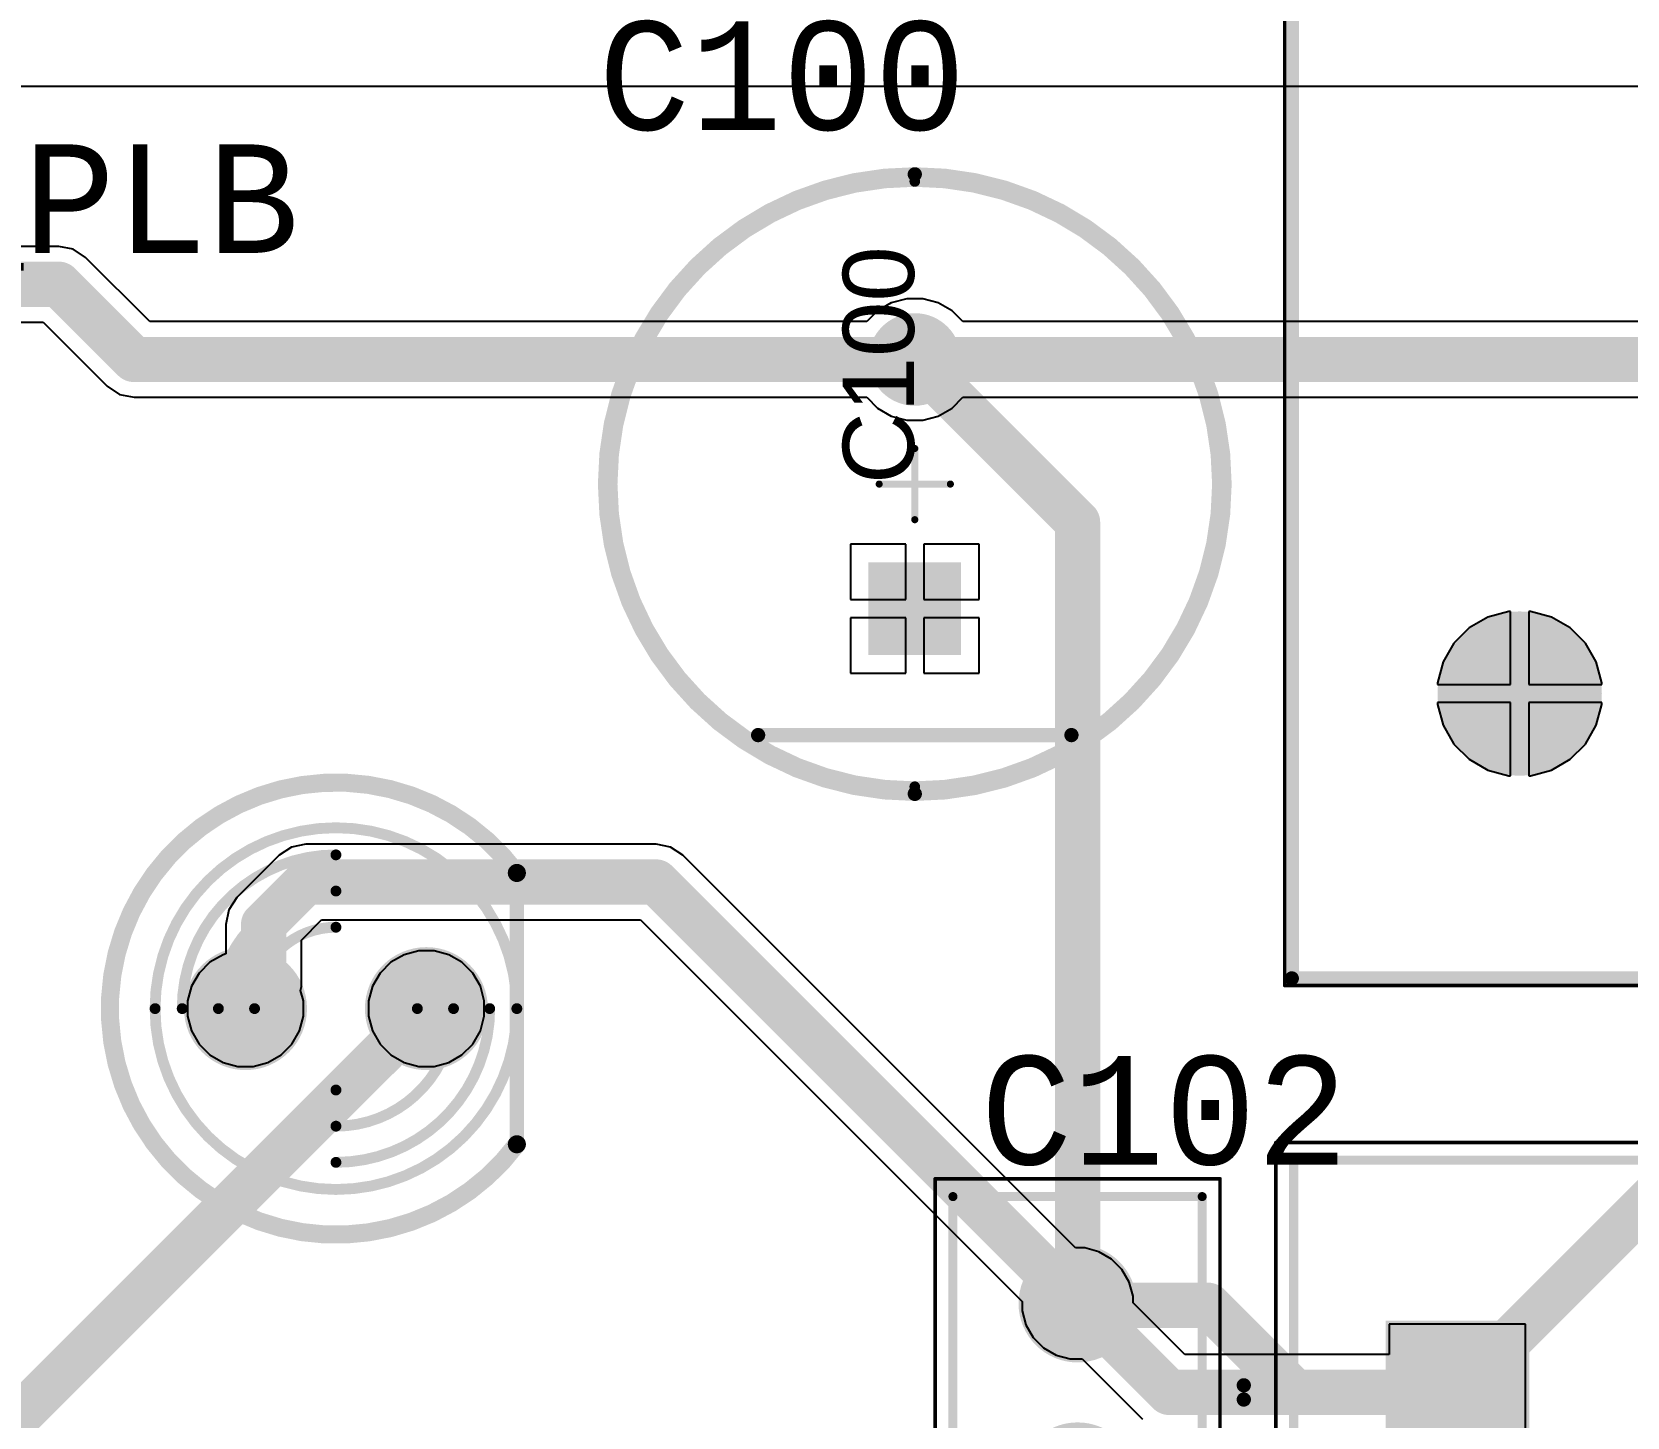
# Model space of a CAD drawing. Header units: inches. Extents: x -0.01 to 8.25, y -0.01 to 4.91.
# Drawn here: x 5.492 to 6.374, y 1.774 to 2.54 of the extents above; entities that cross this region are included whole.
import ezdxf

# ---------------------------------------------------------------- set-up
doc = ezdxf.new("R2010")
doc.units = ezdxf.units.IN
doc.header["$MEASUREMENT"] = 0
for name, color, linetype in [('Bottom Courtyard', 56, 'Continuous'), ('Bottom Layer', 5, 'Continuous'), ('Bottom Solder', 6, 'Continuous'), ('Multi-Layer', 9, 'Continuous'), ('Pad Holes', 156, 'Continuous'), ('Top 3D Body', 56, 'Continuous'), ('Top Assembly', 56, 'Continuous'), ('Top Component Center', 56, 'Continuous'), ('Top Courtyard', 56, 'Continuous'), ('Top Layer', 1, 'Continuous'), ('Top Overlay', 2, 'Continuous'), ('Top Solder', 216, 'Continuous')]:
    doc.layers.add(name, color=color, linetype=linetype)
doc.styles.add('Arial', font='', dxfattribs={"height": 0.2})
doc.styles.add('Consolas', font='', dxfattribs={"height": 0.2})
doc.styles.get('Arial').set_extended_font_data('Arial')
doc.styles.get('Consolas').set_extended_font_data('Consolas')

# ---------------------------------------------------------------- blocks, each defined once
blk = doc.blocks.new('FP_RAD_TH_D_8_0_5_L_11_5_MFG_32')
at = {"layer": 'Bottom Layer'}
blk.add_hatch(color=5, dxfattribs=at).paths.add_polyline_path([(-0.09449, 0.02559), (-0.04331, 0.02559), (-0.04331, -0.02559), (-0.09449, -0.02559)])
h = blk.add_hatch(color=5, dxfattribs=at)
edge = h.paths.add_edge_path()
edge.add_arc((0.0689, 0), 0.02559, 0, 360)
at = {"layer": 'Bottom Solder'}
blk.add_hatch(color=6, dxfattribs=at).paths.add_polyline_path([(-0.09449, 0.02559), (-0.04331, 0.02559), (-0.04331, -0.02559), (-0.09449, -0.02559)])
h = blk.add_hatch(color=6, dxfattribs=at)
edge = h.paths.add_edge_path()
edge.add_arc((0.0689, 0), 0.02559, 0, 360)
at = {"layer": 'Multi-Layer'}
blk.add_hatch(color=9, dxfattribs=at).paths.add_polyline_path([(-0.09449, 0.02559), (-0.04331, 0.02559), (-0.04331, -0.02559), (-0.09449, -0.02559)])
h = blk.add_hatch(color=9, dxfattribs=at)
edge = h.paths.add_edge_path()
edge.add_arc((0.0689, 0), 0.02559, 0, 360)
at = {"layer": 'Pad Holes'}
h = blk.add_hatch(color=7, dxfattribs=at)
edge = h.paths.add_edge_path()
edge.add_arc((-0.0689, 0), 0.01575, 0, 360)
h = blk.add_hatch(color=7, dxfattribs=at)
edge = h.paths.add_edge_path()
edge.add_arc((0.0689, 0), 0.01575, 0, 360)
at = {"layer": 'Top Layer'}
blk.add_hatch(color=1, dxfattribs=at).paths.add_polyline_path([(-0.09449, 0.02559), (-0.04331, 0.02559), (-0.04331, -0.02559), (-0.09449, -0.02559)])
h = blk.add_hatch(color=1, dxfattribs=at)
edge = h.paths.add_edge_path()
edge.add_arc((0.0689, 0), 0.02559, 0, 360)
at = {"layer": 'Top Solder'}
blk.add_hatch(color=216, dxfattribs=at).paths.add_polyline_path([(-0.09449, 0.02559), (-0.04331, 0.02559), (-0.04331, -0.02559), (-0.09449, -0.02559)])
h = blk.add_hatch(color=216, dxfattribs=at)
edge = h.paths.add_edge_path()
edge.add_arc((0.0689, 0), 0.02559, 0, 360)
at = {"layer": 'Top 3D Body'}
for points in [[(0.16732, 0, 0.00591, 0.00591, 1), (-0.16732, 0, 0.00591, 0.00591, 1)], [(-0.1688, 0, 0.00295, 0.00295, 1), (-0.16585, 0, 0.00295, 0.00295, 1)], [(0.16585, 0, 0.00295, 0.00295, 1), (0.1688, 0, 0.00295, 0.00295, 1)]]:
    blk.add_lwpolyline(points, format="xyseb", close=True, dxfattribs=at)
at = {"layer": 'Top Component Center'}
for points in [[(0, 0.01969, 0.00394, 0.00394, 0), (0, -0.01969, 0.00394, 0.00394, 0)], [(-0.01969, 0, 0.00394, 0.00394, 0), (0.01969, 0, 0.00394, 0.00394, 0)]]:
    blk.add_lwpolyline(points, format="xyseb", dxfattribs=at)
for points in [[(-0.00098, 0.01969, 0.00197, 0.00197, 1), (0.00098, 0.01969, 0.00197, 0.00197, 1)], [(-0.02067, 0, 0.00197, 0.00197, 1), (-0.0187, 0, 0.00197, 0.00197, 1)], [(0.0187, 0, 0.00197, 0.00197, 1), (0.02067, 0, 0.00197, 0.00197, 1)], [(-0.00098, -0.01969, 0.00197, 0.00197, 1), (0.00098, -0.01969, 0.00197, 0.00197, 1)]]:
    blk.add_lwpolyline(points, format="xyseb", close=True, dxfattribs=at)
at = {"layer": 'Top Courtyard'}
for points in [[(-0.17126, 0, 0.00787, 0.00787, -1), (0.17126, 0, 0.00787, 0.00787, 0)], [(0.17126, 0, 0.00787, 0.00787, -1), (-0.17126, 0, 0.00787, 0.00787, 0)]]:
    blk.add_lwpolyline(points, format="xyseb", dxfattribs=at)
for points in [[(-0.17323, 0, 0.00394, 0.00394, 1), (-0.16929, 0, 0.00394, 0.00394, 1)], [(-0.17323, 0, 0.00394, 0.00394, 1), (-0.16929, 0, 0.00394, 0.00394, 1)], [(0.16929, 0, 0.00394, 0.00394, 1), (0.17323, 0, 0.00394, 0.00394, 1)], [(0.16929, 0, 0.00394, 0.00394, 1), (0.17323, 0, 0.00394, 0.00394, 1)]]:
    blk.add_lwpolyline(points, format="xyseb", close=True, dxfattribs=at)
at = {"layer": 'Top Overlay'}
for points in [[(0.16732, 0, 0.00591, 0.00591, 1), (-0.16732, 0, 0.00591, 0.00591, 1)], [(-0.14075, 0.08661, 0.00394, 0.00394, 1), (-0.13681, 0.08661, 0.00394, 0.00394, 1)], [(-0.1688, 0, 0.00295, 0.00295, 1), (-0.16585, 0, 0.00295, 0.00295, 1)], [(0.16585, 0, 0.00295, 0.00295, 1), (0.1688, 0, 0.00295, 0.00295, 1)], [(-0.14075, -0.08661, 0.00394, 0.00394, 1), (-0.13681, -0.08661, 0.00394, 0.00394, 1)]]:
    blk.add_lwpolyline(points, format="xyseb", close=True, dxfattribs=at)
blk.add_lwpolyline([(-0.13878, 0.08661, 0.00787, 0.00787, 0), (-0.13878, -0.08661, 0.00787, 0.00787, 0)], format="xyseb", dxfattribs=at)
at = {"layer": 'Top Assembly', "style": 'Arial'}
blk.add_text('C100', height=0.03937, dxfattribs=at).set_placement((0.00002, 0.00043))
blk = doc.blocks.new('LED5MM_50')
at = {"layer": 'Bottom Layer'}
h = blk.add_hatch(color=5, dxfattribs=at)
edge = h.paths.add_edge_path()
edge.add_arc((-0.05, 0), 0.024, 0, 360)
h = blk.add_hatch(color=5, dxfattribs=at)
edge = h.paths.add_edge_path()
edge.add_arc((0.05, 0), 0.024, 0, 360)
at = {"layer": 'Bottom Solder'}
h = blk.add_hatch(color=6, dxfattribs=at)
edge = h.paths.add_edge_path()
edge.add_arc((-0.05, 0), 0.034, 0, 360)
h = blk.add_hatch(color=6, dxfattribs=at)
edge = h.paths.add_edge_path()
edge.add_arc((0.05, 0), 0.034, 0, 360)
at = {"layer": 'Multi-Layer'}
h = blk.add_hatch(color=9, dxfattribs=at)
edge = h.paths.add_edge_path()
edge.add_arc((-0.05, 0), 0.024, 0, 360)
h = blk.add_hatch(color=9, dxfattribs=at)
edge = h.paths.add_edge_path()
edge.add_arc((0.05, 0), 0.024, 0, 360)
at = {"layer": 'Pad Holes'}
h = blk.add_hatch(color=7, dxfattribs=at)
edge = h.paths.add_edge_path()
edge.add_arc((-0.05, 0), 0.016, 0, 360)
h = blk.add_hatch(color=7, dxfattribs=at)
edge = h.paths.add_edge_path()
edge.add_arc((0.05, 0), 0.016, 0, 360)
at = {"layer": 'Top Layer'}
h = blk.add_hatch(color=1, dxfattribs=at)
edge = h.paths.add_edge_path()
edge.add_arc((-0.05, 0), 0.024, 0, 360)
h = blk.add_hatch(color=1, dxfattribs=at)
edge = h.paths.add_edge_path()
edge.add_arc((0.05, 0), 0.024, 0, 360)
at = {"layer": 'Top Solder'}
h = blk.add_hatch(color=216, dxfattribs=at)
edge = h.paths.add_edge_path()
edge.add_arc((-0.05, 0), 0.034, 0, 360)
h = blk.add_hatch(color=216, dxfattribs=at)
edge = h.paths.add_edge_path()
edge.add_arc((0.05, 0), 0.034, 0, 360)
at = {"layer": 'Bottom Courtyard'}
for points in [[(-0.085, 0, 0.006, 0.006, -0.414214), (0, 0.085, 0.006, 0.006, 0)], [(-0.065, 0, 0.006, 0.006, -0.414214), (0, 0.065, 0.006, 0.006, 0)], [(-0.045, 0, 0.006, 0.006, -0.414214), (0, 0.045, 0.006, 0.006, 0)], [(0.085, 0, 0.006, 0.006, -0.414214), (0, -0.085, 0.006, 0.006, 0)], [(0.065, 0, 0.006, 0.006, -0.414214), (0, -0.065, 0.006, 0.006, 0)], [(0.045, 0, 0.006, 0.006, -0.414214), (0, -0.045, 0.006, 0.006, 0)]]:
    blk.add_lwpolyline(points, format="xyseb", dxfattribs=at)
for points in [[(-0.0015, 0.085, 0.003, 0.003, 1), (0.0015, 0.085, 0.003, 0.003, 1)], [(-0.0015, 0.065, 0.003, 0.003, 1), (0.0015, 0.065, 0.003, 0.003, 1)], [(-0.0015, 0.045, 0.003, 0.003, 1), (0.0015, 0.045, 0.003, 0.003, 1)], [(-0.0865, 0, 0.003, 0.003, 1), (-0.0835, 0, 0.003, 0.003, 1)], [(-0.0665, 0, 0.003, 0.003, 1), (-0.0635, 0, 0.003, 0.003, 1)], [(-0.0465, 0, 0.003, 0.003, 1), (-0.0435, 0, 0.003, 0.003, 1)], [(0.0435, 0, 0.003, 0.003, 1), (0.0465, 0, 0.003, 0.003, 1)], [(0.0635, 0, 0.003, 0.003, 1), (0.0665, 0, 0.003, 0.003, 1)], [(0.0835, 0, 0.003, 0.003, 1), (0.0865, 0, 0.003, 0.003, 1)], [(-0.0015, -0.045, 0.003, 0.003, 1), (0.0015, -0.045, 0.003, 0.003, 1)], [(-0.0015, -0.065, 0.003, 0.003, 1), (0.0015, -0.065, 0.003, 0.003, 1)], [(-0.0015, -0.085, 0.003, 0.003, 1), (0.0015, -0.085, 0.003, 0.003, 1)]]:
    blk.add_lwpolyline(points, format="xyseb", close=True, dxfattribs=at)
at = {"layer": 'Top Overlay'}
for points in [[(0.1, -0.075, 0.01, 0.01, -3), (0.1, 0.075, 0.01, 0.01, 0)], [(0.1, -0.075, 0.008, 0.008, 0), (0.1, 0.075, 0.008, 0.008, 0)]]:
    blk.add_lwpolyline(points, format="xyseb", dxfattribs=at)
for points in [[(0.1, 0, 0.006, 0.006, 1), (-0.1, 0, 0.006, 0.006, 1)], [(0.0975, 0.075, 0.005, 0.005, 1), (0.1025, 0.075, 0.005, 0.005, 1)], [(0.098, 0.075, 0.004, 0.004, 1), (0.102, 0.075, 0.004, 0.004, 1)], [(-0.1015, 0, 0.003, 0.003, 1), (-0.0985, 0, 0.003, 0.003, 1)], [(0.0985, 0, 0.003, 0.003, 1), (0.1015, 0, 0.003, 0.003, 1)], [(0.0975, -0.075, 0.005, 0.005, 1), (0.1025, -0.075, 0.005, 0.005, 1)], [(0.098, -0.075, 0.004, 0.004, 1), (0.102, -0.075, 0.004, 0.004, 1)]]:
    blk.add_lwpolyline(points, format="xyseb", close=True, dxfattribs=at)
blk = doc.blocks.new('CONV_P7805_2000_57')
at = {"layer": 'Bottom Layer'}
blk.add_hatch(color=5, dxfattribs=at).paths.add_polyline_path([(-0.12969, 0.02969), (-0.07031, 0.02969), (-0.07031, -0.02969), (-0.12969, -0.02969)])
h = blk.add_hatch(color=5, dxfattribs=at)
edge = h.paths.add_edge_path()
edge.add_arc((0, 0), 0.02968, 0, 360)
h = blk.add_hatch(color=5, dxfattribs=at)
edge = h.paths.add_edge_path()
edge.add_arc((0.1, 0), 0.02968, 0, 360)
at = {"layer": 'Bottom Solder'}
blk.add_hatch(color=6, dxfattribs=at).paths.add_polyline_path([(-0.13969, 0.03969), (-0.06031, 0.03969), (-0.06031, -0.03969), (-0.13969, -0.03969)])
h = blk.add_hatch(color=6, dxfattribs=at)
edge = h.paths.add_edge_path()
edge.add_arc((0, 0), 0.03968, 0, 360)
h = blk.add_hatch(color=6, dxfattribs=at)
edge = h.paths.add_edge_path()
edge.add_arc((0.1, 0), 0.03968, 0, 360)
at = {"layer": 'Multi-Layer'}
blk.add_hatch(color=9, dxfattribs=at).paths.add_polyline_path([(-0.12969, 0.02969), (-0.07031, 0.02969), (-0.07031, -0.02969), (-0.12969, -0.02969)])
h = blk.add_hatch(color=9, dxfattribs=at)
edge = h.paths.add_edge_path()
edge.add_arc((0, 0), 0.02968, 0, 360)
h = blk.add_hatch(color=9, dxfattribs=at)
edge = h.paths.add_edge_path()
edge.add_arc((0.1, 0), 0.02968, 0, 360)
at = {"layer": 'Pad Holes'}
h = blk.add_hatch(color=7, dxfattribs=at)
edge = h.paths.add_edge_path()
edge.add_arc((-0.1, 0), 0.01969, 0, 360)
h = blk.add_hatch(color=7, dxfattribs=at)
edge = h.paths.add_edge_path()
edge.add_arc((0, 0), 0.01969, 0, 360)
h = blk.add_hatch(color=7, dxfattribs=at)
edge = h.paths.add_edge_path()
edge.add_arc((0.1, 0), 0.01969, 0, 360)
at = {"layer": 'Top Layer'}
blk.add_hatch(color=1, dxfattribs=at).paths.add_polyline_path([(-0.12969, 0.02969), (-0.07031, 0.02969), (-0.07031, -0.02969), (-0.12969, -0.02969)])
h = blk.add_hatch(color=1, dxfattribs=at)
edge = h.paths.add_edge_path()
edge.add_arc((0, 0), 0.02968, 0, 360)
h = blk.add_hatch(color=1, dxfattribs=at)
edge = h.paths.add_edge_path()
edge.add_arc((0.1, 0), 0.02968, 0, 360)
at = {"layer": 'Top Solder'}
blk.add_hatch(color=216, dxfattribs=at).paths.add_polyline_path([(-0.13969, 0.03969), (-0.06031, 0.03969), (-0.06031, -0.03969), (-0.13969, -0.03969)])
h = blk.add_hatch(color=216, dxfattribs=at)
edge = h.paths.add_edge_path()
edge.add_arc((0, 0), 0.03968, 0, 360)
h = blk.add_hatch(color=216, dxfattribs=at)
edge = h.paths.add_edge_path()
edge.add_arc((0.1, 0), 0.03968, 0, 360)
at = {"layer": 'Top Assembly'}
for points in [[(-0.22835, -0.09055, 0.005, 0.005, 0), (-0.22835, 0.28, 0.005, 0.005, 0)], [(0.245, 0.28, 0.005, 0.005, 0), (-0.22835, 0.28, 0.005, 0.005, 0)], [(0.245, -0.09055, 0.005, 0.005, 0), (0.245, 0.28, 0.005, 0.005, 0)], [(0.245, -0.09055, 0.005, 0.005, 0), (-0.22835, -0.09055, 0.005, 0.005, 0)]]:
    blk.add_lwpolyline(points, format="xyseb", dxfattribs=at)
for points in [[(-0.2296, 0.28, 0.0025, 0.0025, 1), (-0.2271, 0.28, 0.0025, 0.0025, 1)], [(-0.2296, 0.28, 0.0025, 0.0025, 1), (-0.2271, 0.28, 0.0025, 0.0025, 1)], [(0.24375, 0.28, 0.0025, 0.0025, 1), (0.24625, 0.28, 0.0025, 0.0025, 1)], [(0.24375, 0.28, 0.0025, 0.0025, 1), (0.24625, 0.28, 0.0025, 0.0025, 1)], [(-0.2296, -0.09055, 0.0025, 0.0025, 1), (-0.2271, -0.09055, 0.0025, 0.0025, 1)], [(-0.2296, -0.09055, 0.0025, 0.0025, 1), (-0.2271, -0.09055, 0.0025, 0.0025, 1)], [(0.24375, -0.09055, 0.0025, 0.0025, 1), (0.24625, -0.09055, 0.0025, 0.0025, 1)], [(0.24375, -0.09055, 0.0025, 0.0025, 1), (0.24625, -0.09055, 0.0025, 0.0025, 1)], [(-0.09606, -0.11811, 0.00787, 0.00787, 1), (-0.10394, -0.11811, 0.00787, 0.00787, 1)], [(-0.10591, -0.11811, 0.00394, 0.00394, 1), (-0.10197, -0.11811, 0.00394, 0.00394, 1)], [(-0.09803, -0.11811, 0.00394, 0.00394, 1), (-0.09409, -0.11811, 0.00394, 0.00394, 1)]]:
    blk.add_lwpolyline(points, format="xyseb", close=True, dxfattribs=at)
at = {"layer": 'Top Courtyard'}
for points in [[(0.255, 0.29, 0.00197, 0.00197, 0), (-0.23819, 0.29, 0.00197, 0.00197, 0)], [(-0.23819, -0.10039, 0.00197, 0.00197, 0), (-0.23819, 0.29, 0.00197, 0.00197, 0)], [(0.255, -0.10039, 0.00197, 0.00197, 0), (0.255, 0.29, 0.00197, 0.00197, 0)], [(0.255, -0.10039, 0.00197, 0.00197, 0), (-0.23819, -0.10039, 0.00197, 0.00197, 0)]]:
    blk.add_lwpolyline(points, format="xyseb", dxfattribs=at)
for points in [[(-0.23868, 0.29, 0.000984, 0.000984, 1), (-0.2377, 0.29, 0.000984, 0.000984, 1)], [(-0.23868, 0.29, 0.000984, 0.000984, 1), (-0.2377, 0.29, 0.000984, 0.000984, 1)], [(0.25451, 0.29, 0.000984, 0.000984, 1), (0.25549, 0.29, 0.000984, 0.000984, 1)], [(0.25451, 0.29, 0.000984, 0.000984, 1), (0.25549, 0.29, 0.000984, 0.000984, 1)], [(-0.23868, -0.10039, 0.000984, 0.000984, 1), (-0.2377, -0.10039, 0.000984, 0.000984, 1)], [(-0.23868, -0.10039, 0.000984, 0.000984, 1), (-0.2377, -0.10039, 0.000984, 0.000984, 1)], [(0.25451, -0.10039, 0.000984, 0.000984, 1), (0.25549, -0.10039, 0.000984, 0.000984, 1)], [(0.25451, -0.10039, 0.000984, 0.000984, 1), (0.25549, -0.10039, 0.000984, 0.000984, 1)]]:
    blk.add_lwpolyline(points, format="xyseb", close=True, dxfattribs=at)
at = {"layer": 'Top Overlay'}
for points in [[(-0.22835, -0.09055, 0.005, 0.005, 0), (-0.22835, 0.28, 0.005, 0.005, 0)], [(0.245, 0.28, 0.005, 0.005, 0), (-0.22835, 0.28, 0.005, 0.005, 0)], [(0.245, -0.09055, 0.005, 0.005, 0), (0.245, 0.28, 0.005, 0.005, 0)], [(0.245, -0.09055, 0.005, 0.005, 0), (-0.22835, -0.09055, 0.005, 0.005, 0)]]:
    blk.add_lwpolyline(points, format="xyseb", dxfattribs=at)
for points in [[(-0.2296, 0.28, 0.0025, 0.0025, 1), (-0.2271, 0.28, 0.0025, 0.0025, 1)], [(-0.2296, 0.28, 0.0025, 0.0025, 1), (-0.2271, 0.28, 0.0025, 0.0025, 1)], [(0.24375, 0.28, 0.0025, 0.0025, 1), (0.24625, 0.28, 0.0025, 0.0025, 1)], [(0.24375, 0.28, 0.0025, 0.0025, 1), (0.24625, 0.28, 0.0025, 0.0025, 1)], [(-0.2296, -0.09055, 0.0025, 0.0025, 1), (-0.2271, -0.09055, 0.0025, 0.0025, 1)], [(-0.2296, -0.09055, 0.0025, 0.0025, 1), (-0.2271, -0.09055, 0.0025, 0.0025, 1)], [(0.24375, -0.09055, 0.0025, 0.0025, 1), (0.24625, -0.09055, 0.0025, 0.0025, 1)], [(0.24375, -0.09055, 0.0025, 0.0025, 1), (0.24625, -0.09055, 0.0025, 0.0025, 1)], [(-0.09606, -0.11811, 0.00787, 0.00787, 1), (-0.10394, -0.11811, 0.00787, 0.00787, 1)], [(-0.10591, -0.11811, 0.00394, 0.00394, 1), (-0.10197, -0.11811, 0.00394, 0.00394, 1)], [(-0.09803, -0.11811, 0.00394, 0.00394, 1), (-0.09409, -0.11811, 0.00394, 0.00394, 1)]]:
    blk.add_lwpolyline(points, format="xyseb", close=True, dxfattribs=at)
blk = doc.blocks.new('CAPRB250W50L550T350H600_59')
at = {"layer": 'Bottom Layer'}
h = blk.add_hatch(color=5, dxfattribs=at)
edge = h.paths.add_edge_path()
edge.add_arc((-0.04921, 0), 0.02264, 0, 360)
h = blk.add_hatch(color=5, dxfattribs=at)
edge = h.paths.add_edge_path()
edge.add_arc((0.04921, 0), 0.02264, 0, 360)
at = {"layer": 'Bottom Solder'}
h = blk.add_hatch(color=6, dxfattribs=at)
edge = h.paths.add_edge_path()
edge.add_arc((-0.04921, 0), 0.03264, 0, 360)
h = blk.add_hatch(color=6, dxfattribs=at)
edge = h.paths.add_edge_path()
edge.add_arc((0.04921, 0), 0.03264, 0, 360)
at = {"layer": 'Multi-Layer'}
h = blk.add_hatch(color=9, dxfattribs=at)
edge = h.paths.add_edge_path()
edge.add_arc((-0.04921, 0), 0.02264, 0, 360)
h = blk.add_hatch(color=9, dxfattribs=at)
edge = h.paths.add_edge_path()
edge.add_arc((0.04921, 0), 0.02264, 0, 360)
at = {"layer": 'Pad Holes'}
h = blk.add_hatch(color=7, dxfattribs=at)
edge = h.paths.add_edge_path()
edge.add_arc((-0.04921, 0), 0.01575, 0, 360)
h = blk.add_hatch(color=7, dxfattribs=at)
edge = h.paths.add_edge_path()
edge.add_arc((0.04921, 0), 0.01575, 0, 360)
at = {"layer": 'Top Layer'}
h = blk.add_hatch(color=1, dxfattribs=at)
edge = h.paths.add_edge_path()
edge.add_arc((-0.04921, 0), 0.02264, 0, 360)
h = blk.add_hatch(color=1, dxfattribs=at)
edge = h.paths.add_edge_path()
edge.add_arc((0.04921, 0), 0.02264, 0, 360)
at = {"layer": 'Top Solder'}
h = blk.add_hatch(color=216, dxfattribs=at)
edge = h.paths.add_edge_path()
edge.add_arc((-0.04921, 0), 0.03264, 0, 360)
h = blk.add_hatch(color=216, dxfattribs=at)
edge = h.paths.add_edge_path()
edge.add_arc((0.04921, 0), 0.03264, 0, 360)
at = {"layer": 'Top Assembly'}
for points in [[(-0.10827, 0.0689, 0.005, 0.005, 0), (0.10827, 0.0689, 0.005, 0.005, 0)], [(-0.10827, 0.0689, 0.005, 0.005, 0), (-0.10827, -0.0689, 0.005, 0.005, 0)], [(0.10827, 0.0689, 0.005, 0.005, 0), (0.10827, -0.0689, 0.005, 0.005, 0)], [(-0.10827, -0.0689, 0.005, 0.005, 0), (0.10827, -0.0689, 0.005, 0.005, 0)]]:
    blk.add_lwpolyline(points, format="xyseb", dxfattribs=at)
for points in [[(-0.10952, 0.0689, 0.0025, 0.0025, 1), (-0.10702, 0.0689, 0.0025, 0.0025, 1)], [(-0.10952, 0.0689, 0.0025, 0.0025, 1), (-0.10702, 0.0689, 0.0025, 0.0025, 1)], [(0.10702, 0.0689, 0.0025, 0.0025, 1), (0.10952, 0.0689, 0.0025, 0.0025, 1)], [(0.10702, 0.0689, 0.0025, 0.0025, 1), (0.10952, 0.0689, 0.0025, 0.0025, 1)], [(-0.10952, -0.0689, 0.0025, 0.0025, 1), (-0.10702, -0.0689, 0.0025, 0.0025, 1)], [(-0.10952, -0.0689, 0.0025, 0.0025, 1), (-0.10702, -0.0689, 0.0025, 0.0025, 1)], [(0.10702, -0.0689, 0.0025, 0.0025, 1), (0.10952, -0.0689, 0.0025, 0.0025, 1)], [(0.10702, -0.0689, 0.0025, 0.0025, 1), (0.10952, -0.0689, 0.0025, 0.0025, 1)]]:
    blk.add_lwpolyline(points, format="xyseb", close=True, dxfattribs=at)
at = {"layer": 'Top Courtyard'}
for points in [[(-0.11811, 0.07874, 0.00197, 0.00197, 0), (0.11811, 0.07874, 0.00197, 0.00197, 0)], [(-0.11811, 0.07874, 0.00197, 0.00197, 0), (-0.11811, -0.07874, 0.00197, 0.00197, 0)], [(0.11811, 0.07874, 0.00197, 0.00197, 0), (0.11811, -0.07874, 0.00197, 0.00197, 0)], [(-0.11811, -0.07874, 0.00197, 0.00197, 0), (0.11811, -0.07874, 0.00197, 0.00197, 0)]]:
    blk.add_lwpolyline(points, format="xyseb", dxfattribs=at)
for points in [[(-0.1186, 0.07874, 0.000984, 0.000984, 1), (-0.11762, 0.07874, 0.000984, 0.000984, 1)], [(-0.1186, 0.07874, 0.000984, 0.000984, 1), (-0.11762, 0.07874, 0.000984, 0.000984, 1)], [(0.11762, 0.07874, 0.000984, 0.000984, 1), (0.1186, 0.07874, 0.000984, 0.000984, 1)], [(0.11762, 0.07874, 0.000984, 0.000984, 1), (0.1186, 0.07874, 0.000984, 0.000984, 1)], [(-0.1186, -0.07874, 0.000984, 0.000984, 1), (-0.11762, -0.07874, 0.000984, 0.000984, 1)], [(-0.1186, -0.07874, 0.000984, 0.000984, 1), (-0.11762, -0.07874, 0.000984, 0.000984, 1)], [(0.11762, -0.07874, 0.000984, 0.000984, 1), (0.1186, -0.07874, 0.000984, 0.000984, 1)], [(0.11762, -0.07874, 0.000984, 0.000984, 1), (0.1186, -0.07874, 0.000984, 0.000984, 1)]]:
    blk.add_lwpolyline(points, format="xyseb", close=True, dxfattribs=at)
at = {"layer": 'Top Overlay'}
for points in [[(-0.10827, 0.0689, 0.005, 0.005, 0), (0.10827, 0.0689, 0.005, 0.005, 0)], [(-0.10827, 0.0689, 0.005, 0.005, 0), (-0.10827, -0.0689, 0.005, 0.005, 0)], [(0.10827, 0.0689, 0.005, 0.005, 0), (0.10827, -0.0689, 0.005, 0.005, 0)], [(-0.10827, -0.0689, 0.005, 0.005, 0), (0.10827, -0.0689, 0.005, 0.005, 0)]]:
    blk.add_lwpolyline(points, format="xyseb", dxfattribs=at)
for points in [[(-0.10952, 0.0689, 0.0025, 0.0025, 1), (-0.10702, 0.0689, 0.0025, 0.0025, 1)], [(-0.10952, 0.0689, 0.0025, 0.0025, 1), (-0.10702, 0.0689, 0.0025, 0.0025, 1)], [(0.10702, 0.0689, 0.0025, 0.0025, 1), (0.10952, 0.0689, 0.0025, 0.0025, 1)], [(0.10702, 0.0689, 0.0025, 0.0025, 1), (0.10952, 0.0689, 0.0025, 0.0025, 1)], [(-0.10952, -0.0689, 0.0025, 0.0025, 1), (-0.10702, -0.0689, 0.0025, 0.0025, 1)], [(-0.10952, -0.0689, 0.0025, 0.0025, 1), (-0.10702, -0.0689, 0.0025, 0.0025, 1)], [(0.10702, -0.0689, 0.0025, 0.0025, 1), (0.10952, -0.0689, 0.0025, 0.0025, 1)], [(0.10702, -0.0689, 0.0025, 0.0025, 1), (0.10952, -0.0689, 0.0025, 0.0025, 1)]]:
    blk.add_lwpolyline(points, format="xyseb", close=True, dxfattribs=at)
blk = doc.blocks.new('MEANW_IRM_20_12_75')
at = {"layer": 'Bottom Layer'}
h = blk.add_hatch(color=5, dxfattribs=at)
edge = h.paths.add_edge_path()
edge.add_arc((-0.88583, 0.40945), 0.03543, 0, 360)
at = {"layer": 'Bottom Solder'}
h = blk.add_hatch(color=6, dxfattribs=at)
edge = h.paths.add_edge_path()
edge.add_arc((-0.88583, 0.40945), 0.04543, 0, 360)
at = {"layer": 'Multi-Layer'}
h = blk.add_hatch(color=9, dxfattribs=at)
edge = h.paths.add_edge_path()
edge.add_arc((-0.88583, 0.40945), 0.03543, 0, 360)
at = {"layer": 'Pad Holes'}
h = blk.add_hatch(color=7, dxfattribs=at)
edge = h.paths.add_edge_path()
edge.add_arc((-0.88583, 0.40945), 0.02559, 0, 360)
at = {"layer": 'Top Layer'}
h = blk.add_hatch(color=1, dxfattribs=at)
edge = h.paths.add_edge_path()
edge.add_arc((-0.88583, 0.40945), 0.03543, 0, 360)
at = {"layer": 'Top Solder'}
h = blk.add_hatch(color=216, dxfattribs=at)
edge = h.paths.add_edge_path()
edge.add_arc((-0.88583, 0.40945), 0.04543, 0, 360)
at = {"layer": 'Top Assembly'}
for points in [[(-1.04331, 0.53543, 0.00394, 0.00394, 0), (1.01969, 0.53543, 0.00394, 0.00394, 0)], [(-1.04331, 0.53543, 0.00394, 0.00394, 0), (-1.04331, -0.53543, 0.00394, 0.00394, 0)]]:
    blk.add_lwpolyline(points, format="xyseb", dxfattribs=at)
blk.add_lwpolyline([(-1.04429, 0.53543, 0.00197, 0.00197, 1), (-1.04232, 0.53543, 0.00197, 0.00197, 1)], format="xyseb", close=True, dxfattribs=at)
blk.add_lwpolyline([(-1.04429, 0.53543, 0.00197, 0.00197, 1), (-1.04232, 0.53543, 0.00197, 0.00197, 1)], format="xyseb", close=True, dxfattribs=at)
at = {"layer": 'Top Courtyard'}
for points in [[(-1.04724, 0.53937, 0.00197, 0.00197, 0), (-1.04724, -0.53937, 0.00197, 0.00197, 0)], [(-1.04724, 0.53937, 0.00197, 0.00197, 0), (1.02362, 0.53937, 0.00197, 0.00197, 0)]]:
    blk.add_lwpolyline(points, format="xyseb", dxfattribs=at)
blk.add_lwpolyline([(-1.04774, 0.53937, 0.000984, 0.000984, 1), (-1.04675, 0.53937, 0.000984, 0.000984, 1)], format="xyseb", close=True, dxfattribs=at)
blk.add_lwpolyline([(-1.04774, 0.53937, 0.000984, 0.000984, 1), (-1.04675, 0.53937, 0.000984, 0.000984, 1)], format="xyseb", close=True, dxfattribs=at)
at = {"layer": 'Top Overlay'}
for points in [[(-1.04331, 0.53543, 0.00787, 0.00787, 0), (-1.04331, -0.53543, 0.00787, 0.00787, 0)], [(-1.04331, 0.53543, 0.00787, 0.00787, 0), (1.01969, 0.53543, 0.00787, 0.00787, 0)]]:
    blk.add_lwpolyline(points, format="xyseb", dxfattribs=at)
blk.add_lwpolyline([(-1.04528, 0.53543, 0.00394, 0.00394, 1), (-1.04134, 0.53543, 0.00394, 0.00394, 1)], format="xyseb", close=True, dxfattribs=at)
blk.add_lwpolyline([(-1.04528, 0.53543, 0.00394, 0.00394, 1), (-1.04134, 0.53543, 0.00394, 0.00394, 1)], format="xyseb", close=True, dxfattribs=at)

msp = doc.modelspace()

# ---------------------------------------------------------------- linework, layer by layer
at = {"layer": 'Bottom Layer'}
for p, q in [((4.86873, 2.51), (6.59428, 2.51)), ((5.50679, 2.42138), (5.05236, 2.42138)), ((5.51479, 2.41979), (5.50679, 2.42138)), ((5.50679, 2.42138), (5.50679, 2.42138)), ((5.52157, 2.41526), (5.51479, 2.41979)), ((5.55703, 2.3798), (5.52157, 2.41526)), ((5.96703, 2.3902), (5.95937, 2.38578)), ((5.97558, 2.39249), (5.96703, 2.3902)), ((5.98442, 2.39249), (5.97558, 2.39249)), ((5.99297, 2.3902), (5.98442, 2.39249)), ((6.00063, 2.38578), (5.99297, 2.3902)), ((5.95937, 2.38578), (5.9534, 2.3798)), ((6.0066, 2.3798), (6.00063, 2.38578)), ((5.12564, 2.37958), (5.49813, 2.37958)), ((5.49813, 2.37958), (5.53359, 2.34412)), ((5.9534, 2.3798), (5.55703, 2.3798)), ((6.44465, 2.3798), (6.0066, 2.3798)), ((5.53359, 2.34412), (5.54037, 2.33959)), ((5.54037, 2.33959), (5.54837, 2.338)), ((5.54837, 2.338), (5.9534, 2.338)), ((5.9534, 2.338), (5.95937, 2.33202)), ((6.00063, 2.33202), (6.0066, 2.338)), ((6.0066, 2.338), (6.43599, 2.338)), ((5.95937, 2.33202), (5.96703, 2.3276)), ((5.99297, 2.3276), (6.00063, 2.33202)), ((5.96703, 2.3276), (5.97558, 2.32531)), ((5.97558, 2.32531), (5.98442, 2.32531)), ((5.98442, 2.32531), (5.99297, 2.3276)), ((5.975, 2.25669), (5.94441, 2.25669)), ((5.94441, 2.25669), (5.94441, 2.2261)), ((5.975, 2.2261), (5.975, 2.25669)), ((6.01559, 2.25669), (5.985, 2.25669)), ((5.985, 2.25669), (5.985, 2.2261)), ((6.01559, 2.2261), (6.01559, 2.25669)), ((5.94441, 2.2261), (5.975, 2.2261)), ((5.985, 2.2261), (6.01559, 2.2261)), ((5.975, 2.2161), (5.94441, 2.2161)), ((5.94441, 2.2161), (5.94441, 2.18551)), ((5.975, 2.18551), (5.975, 2.2161)), ((6.01559, 2.2161), (5.985, 2.2161)), ((5.985, 2.2161), (5.985, 2.18551)), ((6.01559, 2.18551), (6.01559, 2.2161)), ((6.29688, 2.21651), (6.28652, 2.21053)), ((6.30843, 2.21961), (6.29688, 2.21651)), ((6.30941, 2.21961), (6.30843, 2.21961)), ((6.30941, 2.17917), (6.30941, 2.21961)), ((6.32039, 2.21961), (6.31941, 2.21961)), ((6.31941, 2.21961), (6.31941, 2.17917)), ((6.33195, 2.21651), (6.32039, 2.21961)), ((6.34231, 2.21053), (6.33195, 2.21651)), ((6.28652, 2.21053), (6.27806, 2.20207)), ((6.35077, 2.20207), (6.34231, 2.21053)), ((6.27806, 2.20207), (6.27208, 2.19171)), ((6.35675, 2.19171), (6.35077, 2.20207)), ((6.27208, 2.19171), (6.26898, 2.18015)), ((6.35985, 2.18015), (6.35675, 2.19171)), ((5.94441, 2.18551), (5.975, 2.18551)), ((5.985, 2.18551), (6.01559, 2.18551)), ((6.26898, 2.18015), (6.26898, 2.17917)), ((6.26898, 2.17917), (6.30941, 2.17917)), ((6.31941, 2.17917), (6.35985, 2.17917)), ((6.35985, 2.17917), (6.35985, 2.18015)), ((6.30941, 2.16917), (6.26898, 2.16917)), ((6.26898, 2.16917), (6.26898, 2.16819)), ((6.26898, 2.16819), (6.27208, 2.15664)), ((6.30941, 2.12874), (6.30941, 2.16917)), ((6.35985, 2.16917), (6.31941, 2.16917)), ((6.31941, 2.16917), (6.31941, 2.12874)), ((6.35675, 2.15664), (6.35985, 2.16819)), ((6.35985, 2.16819), (6.35985, 2.16917)), ((6.27208, 2.15664), (6.27806, 2.14628)), ((6.35077, 2.14628), (6.35675, 2.15664)), ((6.27806, 2.14628), (6.28652, 2.13782)), ((6.34231, 2.13782), (6.35077, 2.14628)), ((6.28652, 2.13782), (6.29688, 2.13184)), ((6.33195, 2.13184), (6.34231, 2.13782)), ((6.29688, 2.13184), (6.30843, 2.12874)), ((6.30843, 2.12874), (6.30941, 2.12874)), ((6.31941, 2.12874), (6.32039, 2.12874)), ((6.32039, 2.12874), (6.33195, 2.13184)), ((5.64343, 2.0909), (5.63543, 2.08931)), ((5.83701, 2.0909), (5.64343, 2.0909)), ((5.84501, 2.08931), (5.83701, 2.0909)), ((5.83701, 2.0909), (5.83701, 2.0909)), ((5.62865, 2.08478), (5.60522, 2.06135)), ((5.63543, 2.08931), (5.62865, 2.08478)), ((5.62865, 2.08478), (5.62865, 2.08478)), ((5.85179, 2.08478), (5.84501, 2.08931)), ((6.06892, 1.86765), (5.85179, 2.08478)), ((5.60522, 2.06135), (5.60069, 2.05457)), ((5.60069, 2.05457), (5.5991, 2.04657)), ((5.5991, 2.04657), (5.5991, 2.04657)), ((5.5991, 2.04657), (5.5991, 2.03021)), ((5.6409, 2.03791), (5.65209, 2.0491)), ((5.65209, 2.0491), (5.82835, 2.0491)), ((5.82835, 2.0491), (6.03936, 1.83809)), ((5.6409, 2.01216), (5.6409, 2.03791)), ((5.59765, 2.02982), (5.59035, 2.02561)), ((5.5991, 2.03021), (5.59765, 2.02982)), ((5.69765, 2.02982), (5.69035, 2.02561)), ((5.70579, 2.032), (5.69765, 2.02982)), ((5.71421, 2.032), (5.70579, 2.032)), ((5.72235, 2.02982), (5.71421, 2.032)), ((5.72965, 2.02561), (5.72235, 2.02982)), ((5.58439, 2.01965), (5.58018, 2.01235)), ((5.59035, 2.02561), (5.58439, 2.01965)), ((5.68439, 2.01965), (5.68018, 2.01235)), ((5.69035, 2.02561), (5.68439, 2.01965)), ((5.73561, 2.01965), (5.72965, 2.02561)), ((5.73982, 2.01235), (5.73561, 2.01965)), ((5.58018, 2.01235), (5.578, 2.00421)), ((5.64046, 2.00995), (5.6409, 2.01216)), ((5.68018, 2.01235), (5.678, 2.00421)), ((5.742, 2.00421), (5.73982, 2.01235)), ((5.578, 2.00421), (5.578, 1.99579)), ((5.642, 2.00421), (5.64046, 2.00995)), ((5.642, 1.99579), (5.642, 2.00421)), ((5.678, 2.00421), (5.678, 1.99579)), ((5.742, 1.99579), (5.742, 2.00421)), ((5.578, 1.99579), (5.58018, 1.98765)), ((5.63982, 1.98765), (5.642, 1.99579)), ((5.678, 1.99579), (5.68018, 1.98765)), ((5.73982, 1.98765), (5.742, 1.99579)), ((5.58018, 1.98765), (5.58439, 1.98035)), ((5.63561, 1.98035), (5.63982, 1.98765)), ((5.68018, 1.98765), (5.68439, 1.98035)), ((5.73561, 1.98035), (5.73982, 1.98765)), ((5.58439, 1.98035), (5.59035, 1.97439)), ((5.62965, 1.97439), (5.63561, 1.98035)), ((5.68439, 1.98035), (5.69035, 1.97439)), ((5.72965, 1.97439), (5.73561, 1.98035)), ((5.59035, 1.97439), (5.59765, 1.97018)), ((5.59765, 1.97018), (5.60579, 1.968)), ((5.60579, 1.968), (5.61421, 1.968)), ((5.61421, 1.968), (5.62235, 1.97018)), ((5.62235, 1.97018), (5.62965, 1.97439)), ((5.69035, 1.97439), (5.69765, 1.97018)), ((5.69765, 1.97018), (5.70579, 1.968)), ((5.70579, 1.968), (5.71421, 1.968)), ((5.71421, 1.968), (5.72235, 1.97018)), ((5.72235, 1.97018), (5.72965, 1.97439)), ((6.07403, 1.86765), (6.06892, 1.86765)), ((6.08183, 1.86556), (6.07403, 1.86765)), ((6.08881, 1.86153), (6.08183, 1.86556)), ((6.09452, 1.85582), (6.08881, 1.86153)), ((6.09855, 1.84883), (6.09452, 1.85582)), ((6.10064, 1.84104), (6.09855, 1.84883)), ((6.03936, 1.83809), (6.03936, 1.83298)), ((6.10064, 1.83736), (6.10064, 1.84104)), ((6.1293, 1.8087), (6.10064, 1.83736)), ((6.03936, 1.83298), (6.04145, 1.82518)), ((6.04145, 1.82518), (6.04548, 1.8182)), ((6.04548, 1.8182), (6.05119, 1.81249)), ((6.31768, 1.82548), (6.24231, 1.82548)), ((6.24231, 1.82548), (6.24231, 1.8087)), ((6.31768, 1.75011), (6.31768, 1.82548)), ((6.05119, 1.81249), (6.05817, 1.80846)), ((6.05817, 1.80846), (6.06597, 1.80637)), ((6.24231, 1.8087), (6.1293, 1.8087)), ((6.06597, 1.80637), (6.07251, 1.80637)), ((6.07251, 1.80637), (6.10586, 1.77302))]:
    msp.add_line(p, q, dxfattribs=at)
for points in [[(5.05236, 2.40048, 0.025, 0.025, 0), (5.50679, 2.40048, 0.025, 0.025, 0)], [(5.50679, 2.40048, 0.025, 0.025, 0), (5.54837, 2.3589, 0.025, 0.025, 0)], [(5.54837, 2.3589, 0.025, 0.025, 0), (5.98, 2.3589, 0.025, 0.025, 0)], [(5.98, 2.3589, 0.025, 0.025, 0), (6.44465, 2.3589, 0.025, 0.025, 0)], [(5.62, 2.04657, 0.025, 0.025, 0), (5.64343, 2.07, 0.025, 0.025, 0)], [(5.64343, 2.07, 0.025, 0.025, 0), (5.83701, 2.07, 0.025, 0.025, 0)], [(5.83701, 2.07, 0.025, 0.025, 0), (6.07, 1.83701, 0.025, 0.025, 0)], [(5.62, 2.01216, 0.025, 0.025, 0), (5.62, 2.04657, 0.025, 0.025, 0)], [(5.61, 2.00216, 0.025, 0.025, 0), (5.62, 2.01216, 0.025, 0.025, 0)], [(5.61, 2, 0.025, 0.025, 0), (5.61, 2.00216, 0.025, 0.025, 0)], [(6.07, 1.83701, 0.025, 0.025, 0), (6.07143, 1.83701, 0.025, 0.025, 0)], [(6.07143, 1.83701, 0.025, 0.025, 0), (6.12064, 1.7878, 0.025, 0.025, 0)], [(6.12064, 1.7878, 0.025, 0.025, 0), (6.28, 1.7878, 0.025, 0.025, 0)]]:
    msp.add_lwpolyline(points, format="xyseb", dxfattribs=at)
for points in [[(5.50054, 2.40048, 0.0125, 0.0125, 1), (5.51304, 2.40048, 0.0125, 0.0125, 1)], [(5.50054, 2.40048, 0.0125, 0.0125, 1), (5.51304, 2.40048, 0.0125, 0.0125, 1)], [(5.54212, 2.3589, 0.0125, 0.0125, 1), (5.55462, 2.3589, 0.0125, 0.0125, 1)], [(5.54212, 2.3589, 0.0125, 0.0125, 1), (5.55462, 2.3589, 0.0125, 0.0125, 1)], [(5.97375, 2.3589, 0.0125, 0.0125, 1), (5.98625, 2.3589, 0.0125, 0.0125, 1)], [(5.97375, 2.3589, 0.0125, 0.0125, 1), (5.98625, 2.3589, 0.0125, 0.0125, 1)], [(5.63718, 2.07, 0.0125, 0.0125, 1), (5.64968, 2.07, 0.0125, 0.0125, 1)], [(5.63718, 2.07, 0.0125, 0.0125, 1), (5.64968, 2.07, 0.0125, 0.0125, 1)], [(5.83076, 2.07, 0.0125, 0.0125, 1), (5.84326, 2.07, 0.0125, 0.0125, 1)], [(5.83076, 2.07, 0.0125, 0.0125, 1), (5.84326, 2.07, 0.0125, 0.0125, 1)], [(5.61375, 2.04657, 0.0125, 0.0125, 1), (5.62625, 2.04657, 0.0125, 0.0125, 1)], [(5.61375, 2.04657, 0.0125, 0.0125, 1), (5.62625, 2.04657, 0.0125, 0.0125, 1)], [(5.61375, 2.01216, 0.0125, 0.0125, 1), (5.62625, 2.01216, 0.0125, 0.0125, 1)], [(5.61375, 2.01216, 0.0125, 0.0125, 1), (5.62625, 2.01216, 0.0125, 0.0125, 1)], [(5.60375, 2.00216, 0.0125, 0.0125, 1), (5.61625, 2.00216, 0.0125, 0.0125, 1)], [(5.60375, 2.00216, 0.0125, 0.0125, 1), (5.61625, 2.00216, 0.0125, 0.0125, 1)], [(5.60375, 2, 0.0125, 0.0125, 1), (5.61625, 2, 0.0125, 0.0125, 1)], [(6.06375, 1.83701, 0.0125, 0.0125, 1), (6.07625, 1.83701, 0.0125, 0.0125, 1)], [(6.06375, 1.83701, 0.0125, 0.0125, 1), (6.07625, 1.83701, 0.0125, 0.0125, 1)], [(6.06518, 1.83701, 0.0125, 0.0125, 1), (6.07768, 1.83701, 0.0125, 0.0125, 1)], [(6.06518, 1.83701, 0.0125, 0.0125, 1), (6.07768, 1.83701, 0.0125, 0.0125, 1)], [(6.11439, 1.7878, 0.0125, 0.0125, 1), (6.12689, 1.7878, 0.0125, 0.0125, 1)], [(6.11439, 1.7878, 0.0125, 0.0125, 1), (6.12689, 1.7878, 0.0125, 0.0125, 1)], [(6.27375, 1.7878, 0.0125, 0.0125, 1), (6.28625, 1.7878, 0.0125, 0.0125, 1)]]:
    msp.add_lwpolyline(points, format="xyseb", close=True, dxfattribs=at)
at = {"layer": 'Top Layer'}
for points in [[(5.98, 2.3589, 0.025, 0.025, 0), (6.07, 2.2689, 0.025, 0.025, 0)], [(6.07, 1.83701, 0.025, 0.025, 0), (6.07, 2.2689, 0.025, 0.025, 0)], [(6.28, 1.7878, 0.025, 0.025, 0), (6.62347, 2.13126, 0.025, 0.025, 0)], [(5.4055, 1.6955, 0.025, 0.025, 0), (5.71, 2, 0.025, 0.025, 0)], [(6.07, 1.83701, 0.025, 0.025, 0), (6.07101, 1.836, 0.025, 0.025, 0)], [(6.07101, 1.836, 0.025, 0.025, 0), (6.14211, 1.836, 0.025, 0.025, 0)], [(6.14211, 1.836, 0.025, 0.025, 0), (6.19031, 1.7878, 0.025, 0.025, 0)], [(6.19031, 1.7878, 0.025, 0.025, 0), (6.28, 1.7878, 0.025, 0.025, 0)]]:
    msp.add_lwpolyline(points, format="xyseb", dxfattribs=at)
for points in [[(5.97375, 2.3589, 0.0125, 0.0125, 1), (5.98625, 2.3589, 0.0125, 0.0125, 1)], [(6.06375, 2.2689, 0.0125, 0.0125, 1), (6.07625, 2.2689, 0.0125, 0.0125, 1)], [(6.06375, 2.2689, 0.0125, 0.0125, 1), (6.07625, 2.2689, 0.0125, 0.0125, 1)], [(5.70375, 2, 0.0125, 0.0125, 1), (5.71625, 2, 0.0125, 0.0125, 1)], [(6.06375, 1.83701, 0.0125, 0.0125, 1), (6.07625, 1.83701, 0.0125, 0.0125, 1)], [(6.06375, 1.83701, 0.0125, 0.0125, 1), (6.07625, 1.83701, 0.0125, 0.0125, 1)], [(6.06476, 1.836, 0.0125, 0.0125, 1), (6.07726, 1.836, 0.0125, 0.0125, 1)], [(6.06476, 1.836, 0.0125, 0.0125, 1), (6.07726, 1.836, 0.0125, 0.0125, 1)], [(6.13586, 1.836, 0.0125, 0.0125, 1), (6.14836, 1.836, 0.0125, 0.0125, 1)], [(6.13586, 1.836, 0.0125, 0.0125, 1), (6.14836, 1.836, 0.0125, 0.0125, 1)], [(6.18406, 1.7878, 0.0125, 0.0125, 1), (6.19656, 1.7878, 0.0125, 0.0125, 1)], [(6.18406, 1.7878, 0.0125, 0.0125, 1), (6.19656, 1.7878, 0.0125, 0.0125, 1)], [(6.27375, 1.7878, 0.0125, 0.0125, 1), (6.28625, 1.7878, 0.0125, 0.0125, 1)], [(6.27375, 1.7878, 0.0125, 0.0125, 1), (6.28625, 1.7878, 0.0125, 0.0125, 1)]]:
    msp.add_lwpolyline(points, format="xyseb", close=True, dxfattribs=at)

# ---------------------------------------------------------------- block references
for name, p, rotation in [('MEANW_IRM_20_12_75', (6.72386, 3.06), 90), ('FP_RAD_TH_D_8_0_5_L_11_5_MFG_32', (5.98, 2.29), 90), ('CONV_P7805_2000_57', (6.28, 1.6878), 270), ('CAPRB250W50L550T350H600_59', (6.07, 1.7878), 90)]:
    msp.add_blockref(name, p, dxfattribs=dict(rotation=rotation))
msp.add_blockref('LED5MM_50', (5.66, 2))

# ---------------------------------------------------------------- texts
at = {"layer": 'Top Overlay', "style": 'Consolas'}
for s, p in [('C100', (5.805, 2.4858)), ('Q200_PLB', (5.233, 2.4178)), ('C102', (6.01629, 1.9138))]:
    msp.add_text(s, height=0.06, dxfattribs=at).set_placement(p)

doc.saveas('drawing.dxf')
